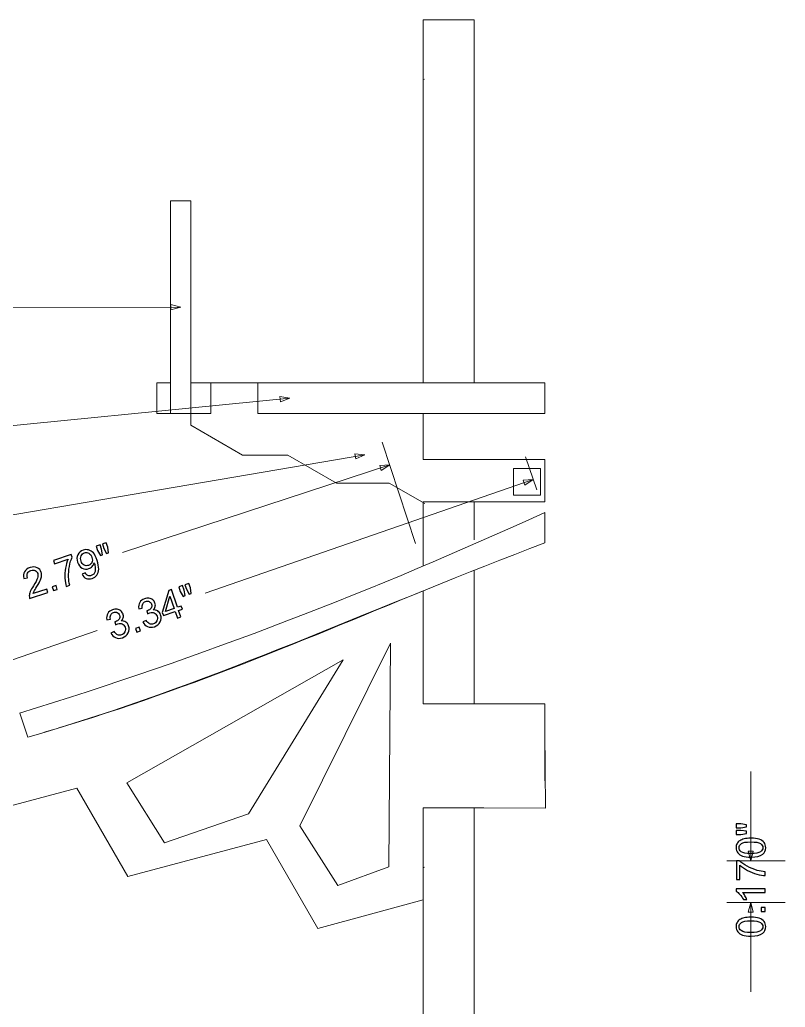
# Model space of a CAD drawing. Header units: inches. Extents: x -60.4 to -14.9, y -20.3 to 14.1.
# Drawn here: x -30.499 to -27.353, y 6.54 to 10.597 of the extents above; entities that cross this region are included whole.
import ezdxf

# ---------------------------------------------------------------- set-up
doc = ezdxf.new("R2010")
doc.units = ezdxf.units.IN
doc.header["$MEASUREMENT"] = 0
doc.layers.add('Master Desktop', color=7, linetype='Continuous', plot=False)

msp = doc.modelspace()

# ---------------------------------------------------------------- linework, layer by layer
at = {"layer": 'Master Desktop', "lineweight": 9}
for points in [[(-29.8793, 8.9798), (-29.7953, 8.9798), (-29.7953, 9.8535), (-29.8793, 9.8535), (-29.8793, 8.9798)], [(-28.4694, 8.6439), (-28.3594, 8.6439), (-28.3594, 8.7539), (-28.4694, 8.7539), (-28.4694, 8.6439)]]:
    msp.add_lwpolyline(points, close=True, dxfattribs=at)
at = {"layer": 'Master Desktop', "lineweight": 18}
for points in [[(-28.8417, 10.5974), (-28.8417, 10.5974), (-28.8417, 9.1048), (-28.8417, 9.1048)], [(-28.8417, 9.1048), (-28.8417, 9.1048), (-28.8417, 10.5974), (-28.8417, 10.5974)], [(-28.6317, 10.5974), (-28.6317, 10.5974), (-28.6317, 9.1048), (-28.6317, 9.1048)], [(-28.8417, 9.1048), (-28.8417, 9.1048), (-29.7953, 9.1048), (-29.7953, 9.1048)], [(-29.5205, 8.9798), (-29.5205, 8.9798), (-28.8417, 8.9798), (-28.8417, 8.9798)], [(-28.8417, 8.9798), (-28.8417, 8.9798), (-28.8417, 8.791), (-28.8417, 8.791)], [(-28.8417, 8.791), (-28.8417, 8.791), (-28.8417, 8.9798), (-28.8417, 8.9798)], [(-28.8417, 8.6165), (-28.8417, 8.6165), (-28.8417, 8.3524), (-28.8417, 8.3524)], [(-28.8417, 8.3524), (-28.8417, 8.3524), (-28.8417, 8.6165), (-28.8417, 8.6165)], [(-28.6317, 8.6165), (-28.6317, 8.6165), (-28.6317, 8.4602), (-28.6317, 8.4602)], [(-30.499, 7.7485), (-29.7552, 7.9754), (-29.0328, 8.2563), (-28.3417, 8.5724)], [(-28.6317, 8.3351), (-28.6317, 8.3351), (-28.6317, 7.7864), (-28.6317, 7.7864)], [(-28.8417, 8.2507), (-28.8417, 8.2507), (-28.8417, 7.7864), (-28.8417, 7.7864)], [(-28.8417, 7.7864), (-28.8417, 7.7864), (-28.8417, 8.2507), (-28.8417, 8.2507)], [(-28.8417, 7.3586), (-28.8417, 7.3586), (-28.8417, 4.6401), (-28.8417, 4.6401)], [(-28.8417, 4.6401), (-28.8417, 4.6401), (-28.8417, 7.3586), (-28.8417, 7.3586)], [(-28.6317, 7.3586), (-28.6317, 7.3586), (-28.6317, 4.6401), (-28.6317, 4.6401)]]:
    msp.add_open_spline(points, degree=3, dxfattribs=at)
at = {"layer": 'Master Desktop', "color": 1, "lineweight": 9}
for points in [[(-28.8417, 10.352), (-28.8417, 10.352), (-28.8417, 10.5974), (-28.8417, 10.5974)], [(-28.8417, 10.352), (-28.8417, 10.352), (-28.8359, 10.3535), (-28.8359, 10.3535)], [(-28.8417, 7.7864), (-28.8417, 7.7864), (-28.8417, 8.2507), (-28.8417, 8.2507)], [(-28.3417, 7.7864), (-28.3417, 7.7864), (-28.3417, 7.4697), (-28.3417, 7.4697)], [(-28.8417, 7.1132), (-28.8417, 7.1132), (-28.8417, 7.3586), (-28.8417, 7.3586)], [(-28.8417, 7.1132), (-28.8417, 7.1132), (-28.8359, 7.1148), (-28.8359, 7.1148)]]:
    msp.add_open_spline(points, degree=3, dxfattribs=at)
for points, knots in [([(-28.8417, 10.2193), (-28.8417, 10.2193), (-28.8417, 10.5974), (-28.8417, 10.5974), (-28.8417, 10.5974), (-28.8417, 10.5974), (-28.6317, 10.5974), (-28.6317, 10.5974)], [0, 0, 0, 0, 0.333333, 0.333333, 0.333333, 0.333333, 1, 1, 1, 1]), ([(-28.8417, 7.7864), (-28.8417, 7.7864), (-28.8417, 8.2507), (-28.8417, 8.2507), (-28.8417, 8.2507), (-29.3541, 8.0389), (-29.8899, 7.8132), (-30.4656, 7.6493), (-30.4656, 7.6493), (-30.4656, 7.6493), (-30.4983, 7.7487), (-30.4983, 7.7487)], [0, 0, 0, 0, 0.25, 0.25, 0.25, 0.25, 0.5, 0.5, 0.5, 0.5, 1, 1, 1, 1]), ([(-30.7422, 7.3123), (-30.7422, 7.3123), (-30.264, 7.4404), (-30.264, 7.4404), (-30.264, 7.4404), (-30.264, 7.4404), (-30.0541, 7.0769), (-30.0541, 7.0769), (-30.0541, 7.0769), (-30.0541, 7.0769), (-29.4854, 7.2293), (-29.4854, 7.2293), (-29.4854, 7.2293), (-29.4854, 7.2293), (-29.2738, 6.8629), (-29.2738, 6.8629), (-29.2738, 6.8629), (-29.2738, 6.8629), (-28.8417, 6.9805), (-28.8417, 6.9805), (-28.8417, 6.9805), (-28.8417, 6.9805), (-28.8417, 7.3586), (-28.8417, 7.3586), (-28.8417, 7.3586), (-28.8417, 7.3586), (-28.5917, 7.3586), (-28.5917, 7.3586), (-28.5917, 7.3586), (-28.5917, 7.3586), (-28.339, 7.3583), (-28.339, 7.3583), (-28.339, 7.3583), (-28.339, 7.3583), (-28.3417, 7.6755), (-28.3417, 7.6755)], [0, 0, 0, 0, 0.1, 0.1, 0.1, 0.1, 0.2, 0.2, 0.2, 0.2, 0.3, 0.3, 0.3, 0.3, 0.4, 0.4, 0.4, 0.4, 0.5, 0.5, 0.5, 0.5, 0.6, 0.6, 0.6, 0.6, 0.7, 0.7, 0.7, 0.7, 0.8, 0.8, 0.8, 0.8, 1, 1, 1, 1])]:
    msp.add_open_spline(points, degree=3, knots=knots, dxfattribs=at)
at = {"layer": 'Master Desktop', "color": 155, "lineweight": 9}
for points, knots in [([(-29.8373, 9.4166), (-29.8373, 9.4166), (-31.8763, 9.4133), (-31.8763, 9.4133), (-31.8763, 9.4133), (-31.8763, 9.4133), (-31.8659, 9.4029), (-31.8659, 9.4029)], [0, 0, 0, 0, 0.333333, 0.333333, 0.333333, 0.333333, 1, 1, 1, 1]), ([(-29.8773, 9.4273), (-29.8773, 9.4273), (-29.8373, 9.4166), (-29.8373, 9.4166), (-29.8373, 9.4166), (-29.8373, 9.4166), (-29.8772, 9.4058), (-29.8772, 9.4058), (-29.8772, 9.4058), (-29.8772, 9.4058), (-29.8773, 9.4273), (-29.8773, 9.4273)], [0, 0, 0, 0, 0.25, 0.25, 0.25, 0.25, 0.5, 0.5, 0.5, 0.5, 1, 1, 1, 1]), ([(-29.4293, 9.049), (-29.4293, 9.049), (-29.3884, 9.0423), (-29.3884, 9.0423), (-29.3884, 9.0423), (-29.3884, 9.0423), (-29.4272, 9.0277), (-29.4272, 9.0277), (-29.4272, 9.0277), (-29.4272, 9.0277), (-29.4293, 9.049), (-29.4293, 9.049)], [0, 0, 0, 0, 0.25, 0.25, 0.25, 0.25, 0.5, 0.5, 0.5, 0.5, 1, 1, 1, 1]), ([(-29.3884, 9.0423), (-29.3884, 9.0423), (-32.3243, 8.7518), (-32.3243, 8.7518), (-32.3243, 8.7518), (-32.3243, 8.7518), (-32.3763, 8.7414), (-32.3763, 8.7414)], [0, 0, 0, 0, 0.333333, 0.333333, 0.333333, 0.333333, 1, 1, 1, 1]), ([(-29.0807, 8.8099), (-29.0807, 8.8099), (-31.6526, 8.3715), (-31.6526, 8.3715), (-31.6526, 8.3715), (-31.6526, 8.3715), (-31.6526, 8.3715), (-31.6526, 8.3715)], [0, 0, 0, 0, 0.333333, 0.333333, 0.333333, 0.333333, 1, 1, 1, 1]), ([(-29.1219, 8.8137), (-29.1219, 8.8137), (-29.0807, 8.8099), (-29.0807, 8.8099), (-29.0807, 8.8099), (-29.0807, 8.8099), (-29.1183, 8.7926), (-29.1183, 8.7926), (-29.1183, 8.7926), (-29.1183, 8.7926), (-29.1219, 8.8137), (-29.1219, 8.8137)], [0, 0, 0, 0, 0.25, 0.25, 0.25, 0.25, 0.5, 0.5, 0.5, 0.5, 1, 1, 1, 1]), ([(-29.0197, 8.7661), (-29.0197, 8.7661), (-28.9783, 8.7684), (-28.9783, 8.7684), (-28.9783, 8.7684), (-28.9783, 8.7684), (-29.013, 8.7458), (-29.013, 8.7458), (-29.013, 8.7458), (-29.013, 8.7458), (-29.0197, 8.7661), (-29.0197, 8.7661)], [0, 0, 0, 0, 0.25, 0.25, 0.25, 0.25, 0.5, 0.5, 0.5, 0.5, 1, 1, 1, 1]), ([(-28.4229, 8.6847), (-28.4229, 8.6847), (-28.3886, 8.7079), (-28.3886, 8.7079), (-28.3886, 8.7079), (-28.3886, 8.7079), (-28.4299, 8.7049), (-28.4299, 8.7049), (-28.4299, 8.7049), (-28.4299, 8.7049), (-28.4229, 8.6847), (-28.4229, 8.6847)], [0, 0, 0, 0, 0.25, 0.25, 0.25, 0.25, 0.5, 0.5, 0.5, 0.5, 1, 1, 1, 1]), ([(-27.4846, 7.1807), (-27.4846, 7.1807), (-27.4953, 7.1407), (-27.4953, 7.1407), (-27.4953, 7.1407), (-27.4953, 7.1407), (-27.506, 7.1807), (-27.506, 7.1807), (-27.506, 7.1807), (-27.506, 7.1807), (-27.4846, 7.1807), (-27.4846, 7.1807)], [0, 0, 0, 0, 0.25, 0.25, 0.25, 0.25, 0.5, 0.5, 0.5, 0.5, 1, 1, 1, 1]), ([(-27.4846, 6.9307), (-27.4846, 6.9307), (-27.4953, 6.9707), (-27.4953, 6.9707), (-27.4953, 6.9707), (-27.4953, 6.9707), (-27.506, 6.9307), (-27.506, 6.9307), (-27.506, 6.9307), (-27.506, 6.9307), (-27.4846, 6.9307), (-27.4846, 6.9307)], [0, 0, 0, 0, 0.25, 0.25, 0.25, 0.25, 0.5, 0.5, 0.5, 0.5, 1, 1, 1, 1])]:
    msp.add_open_spline(points, degree=3, knots=knots, dxfattribs=at)
at = {"layer": 'Master Desktop', "lineweight": 18}
for points, knots in [([(-29.8793, 9.1048), (-29.8793, 9.1048), (-29.9352, 9.1048), (-29.9352, 9.1048), (-29.9352, 9.1048), (-29.9352, 9.1048), (-29.9352, 8.9798), (-29.9352, 8.9798), (-29.9352, 8.9798), (-29.9352, 8.9798), (-29.7132, 8.9798), (-29.7132, 8.9798)], [0, 0, 0, 0, 0.25, 0.25, 0.25, 0.25, 0.5, 0.5, 0.5, 0.5, 1, 1, 1, 1]), ([(-30.4656, 7.6493), (-30.4138, 7.6645), (-30.3624, 7.6801), (-30.3112, 7.696), (-30.3112, 7.696), (-29.6175, 7.911), (-29.0013, 8.1986), (-28.3417, 8.4478)], [0, 0, 0, 0, 0.333333, 0.333333, 0.333333, 0.333333, 1, 1, 1, 1])]:
    msp.add_open_spline(points, degree=3, knots=knots, dxfattribs=at)
at = {"layer": 'Master Desktop', "lineweight": 9}
for points in [[(-29.7132, 8.9798), (-29.7132, 8.9798), (-29.7132, 9.1048), (-29.7132, 9.1048)], [(-28.8417, 9.1048), (-28.8417, 9.1048), (-28.365, 9.1048), (-28.365, 9.1048)], [(-28.365, 9.1048), (-28.365, 9.1048), (-28.3417, 9.1048), (-28.3417, 9.1048)], [(-28.3417, 9.1048), (-28.3417, 9.1048), (-28.3417, 8.9798), (-28.3417, 8.9798)], [(-29.7953, 8.9798), (-29.7953, 8.9798), (-29.7953, 8.9313), (-29.7953, 8.9313)], [(-28.8417, 8.9798), (-28.8417, 8.9798), (-28.3417, 8.9798), (-28.3417, 8.9798)], [(-28.8417, 8.791), (-28.8417, 8.791), (-28.3417, 8.791), (-28.3417, 8.791)], [(-28.3417, 8.791), (-28.3417, 8.791), (-28.3417, 8.6165), (-28.3417, 8.6165)], [(-28.8417, 8.6165), (-28.8417, 8.6165), (-28.3417, 8.6165), (-28.3417, 8.6165)], [(-28.3417, 8.5724), (-28.3417, 8.5724), (-28.3417, 8.4478), (-28.3417, 8.4478)], [(-28.8417, 7.7864), (-28.8417, 7.7864), (-28.3417, 7.7864), (-28.3417, 7.7864)]]:
    msp.add_open_spline(points, degree=3, dxfattribs=at)
for points, knots in [([(-29.5205, 9.1048), (-29.5205, 9.1048), (-29.5205, 8.9798), (-29.5205, 8.9798), (-29.5205, 8.9798), (-29.5205, 8.9798), (-28.8417, 8.9798), (-28.8417, 8.9798)], [0, 0, 0, 0, 0.333333, 0.333333, 0.333333, 0.333333, 1, 1, 1, 1]), ([(-29.7953, 8.9313), (-29.7953, 8.9313), (-29.5827, 8.8085), (-29.5827, 8.8085), (-29.5827, 8.8085), (-29.5827, 8.8085), (-29.3968, 8.8085), (-29.3968, 8.8085), (-29.3968, 8.8085), (-29.3968, 8.8085), (-29.1972, 8.6933), (-29.1972, 8.6933), (-29.1972, 8.6933), (-29.1972, 8.6933), (-28.9801, 8.6933), (-28.9801, 8.6933), (-28.9801, 8.6933), (-28.9801, 8.6933), (-28.8346, 8.6093), (-28.8346, 8.6093)], [0, 0, 0, 0, 0.166667, 0.166667, 0.166667, 0.166667, 0.333333, 0.333333, 0.333333, 0.333333, 0.5, 0.5, 0.5, 0.5, 0.666667, 0.666667, 0.666667, 0.666667, 1, 1, 1, 1])]:
    msp.add_open_spline(points, degree=3, knots=knots, dxfattribs=at)
at = {"layer": 'Master Desktop', "color": 155, "lineweight": 9}
for points in [[(-28.8724, 8.4459), (-28.8724, 8.4459), (-29.009, 8.8619), (-29.009, 8.8619)], [(-28.9783, 8.7684), (-28.9783, 8.7684), (-30.0761, 8.408), (-30.0761, 8.408)], [(-28.3739, 8.6654), (-28.3739, 8.6654), (-28.4208, 8.8009), (-28.4208, 8.8009)], [(-29.7366, 8.2415), (-29.7366, 8.2415), (-28.3886, 8.7079), (-28.3886, 8.7079)], [(-31.5423, 7.6167), (-31.5423, 7.6167), (-30.1811, 8.0876), (-30.1811, 8.0876)], [(-27.4953, 7.1407), (-27.4953, 7.1407), (-27.4953, 7.5082), (-27.4953, 7.5082)], [(-27.3533, 7.1407), (-27.3533, 7.1407), (-27.5937, 7.1407), (-27.5937, 7.1407)], [(-27.3533, 6.9707), (-27.3533, 6.9707), (-27.5937, 6.9707), (-27.5937, 6.9707)], [(-27.4953, 6.6033), (-27.4953, 6.6033), (-27.4953, 6.9707), (-27.4953, 6.9707)]]:
    msp.add_open_spline(points, degree=3, dxfattribs=at)
at = {"layer": 'Master Desktop', "color": 155}
for points, knots in [([(-30.1675, 8.3961), (-30.1675, 8.3961), (-30.1785, 8.4163), (-30.1785, 8.4163), (-30.1785, 8.4163), (-30.1785, 8.4163), (-30.1846, 8.4349), (-30.1846, 8.4349), (-30.1846, 8.4349), (-30.1846, 8.4349), (-30.1687, 8.4401), (-30.1687, 8.4401), (-30.1687, 8.4401), (-30.1687, 8.4401), (-30.1626, 8.4215), (-30.1626, 8.4215), (-30.1626, 8.4215), (-30.1626, 8.4215), (-30.159, 8.3989), (-30.159, 8.3989), (-30.159, 8.3989), (-30.159, 8.3989), (-30.1675, 8.3961), (-30.1675, 8.3961)], [0, 0, 0, 0, 0.142857, 0.142857, 0.142857, 0.142857, 0.285714, 0.285714, 0.285714, 0.285714, 0.428571, 0.428571, 0.428571, 0.428571, 0.571429, 0.571429, 0.571429, 0.571429, 0.714286, 0.714286, 0.714286, 0.714286, 1, 1, 1, 1]), ([(-30.1419, 8.4045), (-30.1419, 8.4045), (-30.1528, 8.4248), (-30.1528, 8.4248), (-30.1528, 8.4248), (-30.1528, 8.4248), (-30.1589, 8.4433), (-30.1589, 8.4433), (-30.1589, 8.4433), (-30.1589, 8.4433), (-30.1431, 8.4486), (-30.1431, 8.4486), (-30.1431, 8.4486), (-30.1431, 8.4486), (-30.137, 8.43), (-30.137, 8.43), (-30.137, 8.43), (-30.137, 8.43), (-30.1336, 8.4072), (-30.1336, 8.4072), (-30.1336, 8.4072), (-30.1336, 8.4072), (-30.1419, 8.4045), (-30.1419, 8.4045)], [0, 0, 0, 0, 0.142857, 0.142857, 0.142857, 0.142857, 0.285714, 0.285714, 0.285714, 0.285714, 0.428571, 0.428571, 0.428571, 0.428571, 0.571429, 0.571429, 0.571429, 0.571429, 0.714286, 0.714286, 0.714286, 0.714286, 1, 1, 1, 1]), ([(-30.3556, 8.3623), (-30.3556, 8.3623), (-30.36, 8.3757), (-30.36, 8.3757), (-30.36, 8.3757), (-30.36, 8.3757), (-30.2867, 8.3999), (-30.2867, 8.3999), (-30.2867, 8.3999), (-30.2867, 8.3999), (-30.2831, 8.389), (-30.2831, 8.389), (-30.2831, 8.389), (-30.2878, 8.379), (-30.2916, 8.3664), (-30.2945, 8.3514), (-30.2945, 8.3514), (-30.2974, 8.3363), (-30.2985, 8.3214), (-30.2979, 8.3067), (-30.2979, 8.3067), (-30.2976, 8.2963), (-30.2959, 8.2854), (-30.293, 8.2738), (-30.293, 8.2738), (-30.293, 8.2738), (-30.3073, 8.2691), (-30.3073, 8.2691), (-30.3073, 8.2691), (-30.3101, 8.2781), (-30.3118, 8.2894), (-30.3127, 8.3031), (-30.3127, 8.3031), (-30.3135, 8.3169), (-30.3127, 8.3306), (-30.3103, 8.3444), (-30.3103, 8.3444), (-30.3079, 8.3582), (-30.3045, 8.3702), (-30.3002, 8.3806), (-30.3002, 8.3806), (-30.3002, 8.3806), (-30.3556, 8.3623), (-30.3556, 8.3623)], [0, 0, 0, 0, 0.083333, 0.083333, 0.083333, 0.083333, 0.166667, 0.166667, 0.166667, 0.166667, 0.25, 0.25, 0.25, 0.25, 0.333333, 0.333333, 0.333333, 0.333333, 0.416667, 0.416667, 0.416667, 0.416667, 0.5, 0.5, 0.5, 0.5, 0.583333, 0.583333, 0.583333, 0.583333, 0.666667, 0.666667, 0.666667, 0.666667, 0.75, 0.75, 0.75, 0.75, 0.833333, 0.833333, 0.833333, 0.833333, 1, 1, 1, 1]), ([(-30.2425, 8.3194), (-30.2425, 8.3194), (-30.2296, 8.325), (-30.2296, 8.325), (-30.2296, 8.325), (-30.2264, 8.3191), (-30.2227, 8.3153), (-30.2186, 8.3135), (-30.2186, 8.3135), (-30.2144, 8.3117), (-30.2099, 8.3116), (-30.2049, 8.3133), (-30.2049, 8.3133), (-30.2006, 8.3147), (-30.1972, 8.3169), (-30.1946, 8.3199), (-30.1946, 8.3199), (-30.192, 8.323), (-30.1903, 8.3264), (-30.1893, 8.3304), (-30.1893, 8.3304), (-30.1883, 8.3344), (-30.188, 8.3393), (-30.1885, 8.3454), (-30.1885, 8.3454), (-30.1889, 8.3514), (-30.1901, 8.3573), (-30.192, 8.363), (-30.192, 8.363), (-30.1922, 8.3636), (-30.1926, 8.3646), (-30.193, 8.3658), (-30.193, 8.3658), (-30.1943, 8.3604), (-30.1969, 8.3556), (-30.2009, 8.3513), (-30.2009, 8.3513), (-30.2048, 8.3469), (-30.2095, 8.3438), (-30.2151, 8.3419), (-30.2151, 8.3419), (-30.2245, 8.3389), (-30.2335, 8.3396), (-30.2423, 8.3443), (-30.2423, 8.3443), (-30.251, 8.3489), (-30.2572, 8.3568), (-30.2609, 8.368), (-30.2609, 8.368), (-30.2647, 8.3794), (-30.2643, 8.3898), (-30.2599, 8.399), (-30.2599, 8.399), (-30.2554, 8.4083), (-30.2481, 8.4146), (-30.2379, 8.4179), (-30.2379, 8.4179), (-30.2305, 8.4204), (-30.2231, 8.4206), (-30.2157, 8.4187), (-30.2157, 8.4187), (-30.2083, 8.4167), (-30.2018, 8.4126), (-30.1962, 8.4063), (-30.1962, 8.4063), (-30.1906, 8.4), (-30.1855, 8.3899), (-30.181, 8.376), (-30.181, 8.376), (-30.1762, 8.3615), (-30.174, 8.3495), (-30.1743, 8.3399), (-30.1743, 8.3399), (-30.1746, 8.3303), (-30.1771, 8.3222), (-30.1818, 8.3157), (-30.1818, 8.3157), (-30.1866, 8.3092), (-30.1931, 8.3045), (-30.2014, 8.3018), (-30.2014, 8.3018), (-30.2103, 8.2988), (-30.2183, 8.2989), (-30.2256, 8.302), (-30.2256, 8.302), (-30.2328, 8.305), (-30.2384, 8.3108), (-30.2425, 8.3194)], [0, 0, 0, 0, 0.043478, 0.043478, 0.043478, 0.043478, 0.086957, 0.086957, 0.086957, 0.086957, 0.130435, 0.130435, 0.130435, 0.130435, 0.173913, 0.173913, 0.173913, 0.173913, 0.217391, 0.217391, 0.217391, 0.217391, 0.26087, 0.26087, 0.26087, 0.26087, 0.304348, 0.304348, 0.304348, 0.304348, 0.347826, 0.347826, 0.347826, 0.347826, 0.391304, 0.391304, 0.391304, 0.391304, 0.434783, 0.434783, 0.434783, 0.434783, 0.478261, 0.478261, 0.478261, 0.478261, 0.521739, 0.521739, 0.521739, 0.521739, 0.565217, 0.565217, 0.565217, 0.565217, 0.608696, 0.608696, 0.608696, 0.608696, 0.652174, 0.652174, 0.652174, 0.652174, 0.695652, 0.695652, 0.695652, 0.695652, 0.73913, 0.73913, 0.73913, 0.73913, 0.782609, 0.782609, 0.782609, 0.782609, 0.826087, 0.826087, 0.826087, 0.826087, 0.869565, 0.869565, 0.869565, 0.869565, 0.913043, 0.913043, 0.913043, 0.913043, 1, 1, 1, 1]), ([(-30.2021, 8.3881), (-30.2047, 8.3961), (-30.2089, 8.4017), (-30.2147, 8.405), (-30.2147, 8.405), (-30.2206, 8.4083), (-30.2264, 8.409), (-30.2324, 8.407), (-30.2324, 8.407), (-30.2386, 8.4049), (-30.2431, 8.4007), (-30.246, 8.3941), (-30.246, 8.3941), (-30.249, 8.3875), (-30.2491, 8.3802), (-30.2464, 8.3722), (-30.2464, 8.3722), (-30.2441, 8.365), (-30.24, 8.3599), (-30.2341, 8.3568), (-30.2341, 8.3568), (-30.2283, 8.3537), (-30.2222, 8.3532), (-30.2158, 8.3554), (-30.2158, 8.3554), (-30.2093, 8.3575), (-30.2048, 8.3615), (-30.2021, 8.3673), (-30.2021, 8.3673), (-30.1995, 8.3732), (-30.1995, 8.3801), (-30.2021, 8.3881)], [0, 0, 0, 0, 0.111111, 0.111111, 0.111111, 0.111111, 0.222222, 0.222222, 0.222222, 0.222222, 0.333333, 0.333333, 0.333333, 0.333333, 0.444444, 0.444444, 0.444444, 0.444444, 0.555556, 0.555556, 0.555556, 0.555556, 0.666667, 0.666667, 0.666667, 0.666667, 0.777778, 0.777778, 0.777778, 0.777778, 1, 1, 1, 1]), ([(-30.3874, 8.2577), (-30.3874, 8.2577), (-30.383, 8.2444), (-30.383, 8.2444), (-30.383, 8.2444), (-30.383, 8.2444), (-30.4579, 8.2196), (-30.4579, 8.2196), (-30.4579, 8.2196), (-30.4591, 8.223), (-30.4596, 8.2263), (-30.4594, 8.2298), (-30.4594, 8.2298), (-30.4592, 8.2356), (-30.4578, 8.2416), (-30.4552, 8.2479), (-30.4552, 8.2479), (-30.4527, 8.2542), (-30.4485, 8.262), (-30.4427, 8.2711), (-30.4427, 8.2711), (-30.4337, 8.2852), (-30.4281, 8.296), (-30.4257, 8.3033), (-30.4257, 8.3033), (-30.4233, 8.3106), (-30.423, 8.3169), (-30.4247, 8.3221), (-30.4247, 8.3221), (-30.4266, 8.3277), (-30.4301, 8.3317), (-30.4353, 8.3341), (-30.4353, 8.3341), (-30.4404, 8.3366), (-30.4462, 8.3368), (-30.4525, 8.3347), (-30.4525, 8.3347), (-30.4592, 8.3325), (-30.4639, 8.3287), (-30.4666, 8.3234), (-30.4666, 8.3234), (-30.4693, 8.3181), (-30.4695, 8.3118), (-30.4672, 8.3047), (-30.4672, 8.3047), (-30.4672, 8.3047), (-30.482, 8.3014), (-30.482, 8.3014), (-30.482, 8.3014), (-30.4845, 8.3124), (-30.4835, 8.3218), (-30.479, 8.3294), (-30.479, 8.3294), (-30.4744, 8.3372), (-30.4668, 8.3428), (-30.456, 8.3463), (-30.456, 8.3463), (-30.4452, 8.3499), (-30.4356, 8.3497), (-30.4272, 8.3458), (-30.4272, 8.3458), (-30.4189, 8.3419), (-30.4133, 8.3355), (-30.4104, 8.3265), (-30.4104, 8.3265), (-30.4089, 8.322), (-30.4083, 8.3173), (-30.4087, 8.3123), (-30.4087, 8.3123), (-30.4091, 8.3073), (-30.4107, 8.3017), (-30.4134, 8.2954), (-30.4134, 8.2954), (-30.4161, 8.2891), (-30.421, 8.2802), (-30.4282, 8.2684), (-30.4282, 8.2684), (-30.4343, 8.2586), (-30.438, 8.2521), (-30.4396, 8.2488), (-30.4396, 8.2488), (-30.4411, 8.2456), (-30.4423, 8.2424), (-30.443, 8.2394), (-30.443, 8.2394), (-30.443, 8.2394), (-30.3874, 8.2577), (-30.3874, 8.2577)], [0, 0, 0, 0, 0.043478, 0.043478, 0.043478, 0.043478, 0.086957, 0.086957, 0.086957, 0.086957, 0.130435, 0.130435, 0.130435, 0.130435, 0.173913, 0.173913, 0.173913, 0.173913, 0.217391, 0.217391, 0.217391, 0.217391, 0.26087, 0.26087, 0.26087, 0.26087, 0.304348, 0.304348, 0.304348, 0.304348, 0.347826, 0.347826, 0.347826, 0.347826, 0.391304, 0.391304, 0.391304, 0.391304, 0.434783, 0.434783, 0.434783, 0.434783, 0.478261, 0.478261, 0.478261, 0.478261, 0.521739, 0.521739, 0.521739, 0.521739, 0.565217, 0.565217, 0.565217, 0.565217, 0.608696, 0.608696, 0.608696, 0.608696, 0.652174, 0.652174, 0.652174, 0.652174, 0.695652, 0.695652, 0.695652, 0.695652, 0.73913, 0.73913, 0.73913, 0.73913, 0.782609, 0.782609, 0.782609, 0.782609, 0.826087, 0.826087, 0.826087, 0.826087, 0.869565, 0.869565, 0.869565, 0.869565, 0.913043, 0.913043, 0.913043, 0.913043, 1, 1, 1, 1]), ([(-29.8022, 8.2369), (-29.8022, 8.2369), (-29.8134, 8.257), (-29.8134, 8.257), (-29.8134, 8.257), (-29.8134, 8.257), (-29.8198, 8.2755), (-29.8198, 8.2755), (-29.8198, 8.2755), (-29.8198, 8.2755), (-29.804, 8.2809), (-29.804, 8.2809), (-29.804, 8.2809), (-29.804, 8.2809), (-29.7976, 8.2625), (-29.7976, 8.2625), (-29.7976, 8.2625), (-29.7976, 8.2625), (-29.7939, 8.2397), (-29.7939, 8.2397), (-29.7939, 8.2397), (-29.7939, 8.2397), (-29.8022, 8.2369), (-29.8022, 8.2369)], [0, 0, 0, 0, 0.142857, 0.142857, 0.142857, 0.142857, 0.285714, 0.285714, 0.285714, 0.285714, 0.428571, 0.428571, 0.428571, 0.428571, 0.571429, 0.571429, 0.571429, 0.571429, 0.714286, 0.714286, 0.714286, 0.714286, 1, 1, 1, 1]), ([(-30.3602, 8.2517), (-30.3602, 8.2517), (-30.3655, 8.2676), (-30.3655, 8.2676), (-30.3655, 8.2676), (-30.3655, 8.2676), (-30.3496, 8.2728), (-30.3496, 8.2728), (-30.3496, 8.2728), (-30.3496, 8.2728), (-30.3444, 8.2569), (-30.3444, 8.2569), (-30.3444, 8.2569), (-30.3444, 8.2569), (-30.3602, 8.2517), (-30.3602, 8.2517)], [0, 0, 0, 0, 0.2, 0.2, 0.2, 0.2, 0.4, 0.4, 0.4, 0.4, 0.6, 0.6, 0.6, 0.6, 1, 1, 1, 1]), ([(-29.8502, 8.1387), (-29.8502, 8.1387), (-29.8596, 8.1657), (-29.8596, 8.1657), (-29.8596, 8.1657), (-29.8596, 8.1657), (-29.9085, 8.1488), (-29.9085, 8.1488), (-29.9085, 8.1488), (-29.9085, 8.1488), (-29.9128, 8.1615), (-29.9128, 8.1615), (-29.9128, 8.1615), (-29.9128, 8.1615), (-29.8867, 8.2523), (-29.8867, 8.2523), (-29.8867, 8.2523), (-29.8867, 8.2523), (-29.8754, 8.2562), (-29.8754, 8.2562), (-29.8754, 8.2562), (-29.8754, 8.2562), (-29.8501, 8.1832), (-29.8501, 8.1832), (-29.8501, 8.1832), (-29.8501, 8.1832), (-29.8349, 8.1884), (-29.8349, 8.1884), (-29.8349, 8.1884), (-29.8349, 8.1884), (-29.8305, 8.1758), (-29.8305, 8.1758), (-29.8305, 8.1758), (-29.8305, 8.1758), (-29.8457, 8.1705), (-29.8457, 8.1705), (-29.8457, 8.1705), (-29.8457, 8.1705), (-29.8364, 8.1435), (-29.8364, 8.1435), (-29.8364, 8.1435), (-29.8364, 8.1435), (-29.8502, 8.1387), (-29.8502, 8.1387)], [0, 0, 0, 0, 0.083333, 0.083333, 0.083333, 0.083333, 0.166667, 0.166667, 0.166667, 0.166667, 0.25, 0.25, 0.25, 0.25, 0.333333, 0.333333, 0.333333, 0.333333, 0.416667, 0.416667, 0.416667, 0.416667, 0.5, 0.5, 0.5, 0.5, 0.583333, 0.583333, 0.583333, 0.583333, 0.666667, 0.666667, 0.666667, 0.666667, 0.75, 0.75, 0.75, 0.75, 0.833333, 0.833333, 0.833333, 0.833333, 1, 1, 1, 1]), ([(-29.8276, 8.2281), (-29.8276, 8.2281), (-29.8389, 8.2482), (-29.8389, 8.2482), (-29.8389, 8.2482), (-29.8389, 8.2482), (-29.8453, 8.2666), (-29.8453, 8.2666), (-29.8453, 8.2666), (-29.8453, 8.2666), (-29.8295, 8.2721), (-29.8295, 8.2721), (-29.8295, 8.2721), (-29.8295, 8.2721), (-29.8231, 8.2536), (-29.8231, 8.2536), (-29.8231, 8.2536), (-29.8231, 8.2536), (-29.8192, 8.231), (-29.8192, 8.231), (-29.8192, 8.231), (-29.8192, 8.231), (-29.8276, 8.2281), (-29.8276, 8.2281)], [0, 0, 0, 0, 0.142857, 0.142857, 0.142857, 0.142857, 0.285714, 0.285714, 0.285714, 0.285714, 0.428571, 0.428571, 0.428571, 0.428571, 0.571429, 0.571429, 0.571429, 0.571429, 0.714286, 0.714286, 0.714286, 0.714286, 1, 1, 1, 1]), ([(-29.9924, 8.1229), (-29.9924, 8.1229), (-29.9792, 8.1295), (-29.9792, 8.1295), (-29.9792, 8.1295), (-29.9749, 8.1222), (-29.9702, 8.1175), (-29.9652, 8.1154), (-29.9652, 8.1154), (-29.9602, 8.1132), (-29.955, 8.1131), (-29.9495, 8.115), (-29.9495, 8.115), (-29.943, 8.1172), (-29.9383, 8.1214), (-29.9353, 8.1275), (-29.9353, 8.1275), (-29.9324, 8.1335), (-29.9321, 8.1399), (-29.9344, 8.1465), (-29.9344, 8.1465), (-29.9366, 8.1529), (-29.9405, 8.1574), (-29.9461, 8.1601), (-29.9461, 8.1601), (-29.9517, 8.1628), (-29.9576, 8.163), (-29.964, 8.1608), (-29.964, 8.1608), (-29.9666, 8.1599), (-29.9697, 8.1583), (-29.9733, 8.1559), (-29.9733, 8.1559), (-29.9733, 8.1559), (-29.9759, 8.1686), (-29.9759, 8.1686), (-29.9759, 8.1686), (-29.975, 8.1688), (-29.9742, 8.169), (-29.9737, 8.1692), (-29.9737, 8.1692), (-29.9678, 8.1712), (-29.963, 8.1746), (-29.9593, 8.1793), (-29.9593, 8.1793), (-29.9557, 8.184), (-29.955, 8.1896), (-29.9572, 8.196), (-29.9572, 8.196), (-29.9589, 8.201), (-29.9621, 8.2046), (-29.9667, 8.2068), (-29.9667, 8.2068), (-29.9713, 8.2089), (-29.9763, 8.2091), (-29.9817, 8.2072), (-29.9817, 8.2072), (-29.9871, 8.2053), (-29.991, 8.2021), (-29.9934, 8.1974), (-29.9934, 8.1974), (-29.9958, 8.1928), (-29.9964, 8.187), (-29.9951, 8.1798), (-29.9951, 8.1798), (-29.9951, 8.1798), (-30.0098, 8.1775), (-30.0098, 8.1775), (-30.0098, 8.1775), (-30.0113, 8.1874), (-30.0099, 8.1959), (-30.0057, 8.2031), (-30.0057, 8.2031), (-30.0014, 8.2102), (-29.9949, 8.2154), (-29.986, 8.2185), (-29.986, 8.2185), (-29.9798, 8.2206), (-29.9737, 8.2212), (-29.9676, 8.2204), (-29.9676, 8.2204), (-29.9615, 8.2195), (-29.9563, 8.2173), (-29.952, 8.2137), (-29.952, 8.2137), (-29.9477, 8.2101), (-29.9446, 8.2057), (-29.9429, 8.2006), (-29.9429, 8.2006), (-29.9412, 8.1957), (-29.9409, 8.1908), (-29.9422, 8.1859), (-29.9422, 8.1859), (-29.9434, 8.181), (-29.9462, 8.1765), (-29.9505, 8.1724), (-29.9505, 8.1724), (-29.9433, 8.1731), (-29.937, 8.1718), (-29.9317, 8.1682), (-29.9317, 8.1682), (-29.9263, 8.1646), (-29.9223, 8.1592), (-29.9198, 8.1519), (-29.9198, 8.1519), (-29.9164, 8.1421), (-29.9171, 8.1325), (-29.9219, 8.1232), (-29.9219, 8.1232), (-29.9267, 8.1139), (-29.9346, 8.1073), (-29.9456, 8.1035), (-29.9456, 8.1035), (-29.9555, 8.1001), (-29.9647, 8.1002), (-29.9733, 8.1038), (-29.9733, 8.1038), (-29.9819, 8.1074), (-29.9882, 8.1138), (-29.9924, 8.1229)], [0, 0, 0, 0, 0.032258, 0.032258, 0.032258, 0.032258, 0.064516, 0.064516, 0.064516, 0.064516, 0.096774, 0.096774, 0.096774, 0.096774, 0.129032, 0.129032, 0.129032, 0.129032, 0.16129, 0.16129, 0.16129, 0.16129, 0.193548, 0.193548, 0.193548, 0.193548, 0.225806, 0.225806, 0.225806, 0.225806, 0.258065, 0.258065, 0.258065, 0.258065, 0.290323, 0.290323, 0.290323, 0.290323, 0.322581, 0.322581, 0.322581, 0.322581, 0.354839, 0.354839, 0.354839, 0.354839, 0.387097, 0.387097, 0.387097, 0.387097, 0.419355, 0.419355, 0.419355, 0.419355, 0.451613, 0.451613, 0.451613, 0.451613, 0.483871, 0.483871, 0.483871, 0.483871, 0.516129, 0.516129, 0.516129, 0.516129, 0.548387, 0.548387, 0.548387, 0.548387, 0.580645, 0.580645, 0.580645, 0.580645, 0.612903, 0.612903, 0.612903, 0.612903, 0.645161, 0.645161, 0.645161, 0.645161, 0.677419, 0.677419, 0.677419, 0.677419, 0.709677, 0.709677, 0.709677, 0.709677, 0.741935, 0.741935, 0.741935, 0.741935, 0.774194, 0.774194, 0.774194, 0.774194, 0.806452, 0.806452, 0.806452, 0.806452, 0.83871, 0.83871, 0.83871, 0.83871, 0.870968, 0.870968, 0.870968, 0.870968, 0.903226, 0.903226, 0.903226, 0.903226, 0.935484, 0.935484, 0.935484, 0.935484, 1, 1, 1, 1]), ([(-29.864, 8.1784), (-29.864, 8.1784), (-29.8815, 8.2292), (-29.8815, 8.2292), (-29.8815, 8.2292), (-29.8815, 8.2292), (-29.8992, 8.1662), (-29.8992, 8.1662), (-29.8992, 8.1662), (-29.8992, 8.1662), (-29.864, 8.1784), (-29.864, 8.1784)], [0, 0, 0, 0, 0.25, 0.25, 0.25, 0.25, 0.5, 0.5, 0.5, 0.5, 1, 1, 1, 1]), ([(-30.1238, 8.0774), (-30.1238, 8.0774), (-30.1105, 8.084), (-30.1105, 8.084), (-30.1105, 8.084), (-30.1063, 8.0767), (-30.1016, 8.072), (-30.0966, 8.0699), (-30.0966, 8.0699), (-30.0916, 8.0677), (-30.0863, 8.0676), (-30.0808, 8.0695), (-30.0808, 8.0695), (-30.0743, 8.0718), (-30.0696, 8.0759), (-30.0667, 8.082), (-30.0667, 8.082), (-30.0638, 8.0881), (-30.0635, 8.0944), (-30.0658, 8.1011), (-30.0658, 8.1011), (-30.068, 8.1074), (-30.0718, 8.112), (-30.0774, 8.1146), (-30.0774, 8.1146), (-30.083, 8.1173), (-30.089, 8.1176), (-30.0954, 8.1153), (-30.0954, 8.1153), (-30.098, 8.1144), (-30.1011, 8.1128), (-30.1046, 8.1104), (-30.1046, 8.1104), (-30.1046, 8.1104), (-30.1073, 8.1231), (-30.1073, 8.1231), (-30.1073, 8.1231), (-30.1063, 8.1233), (-30.1056, 8.1235), (-30.105, 8.1237), (-30.105, 8.1237), (-30.0991, 8.1258), (-30.0943, 8.1291), (-30.0907, 8.1339), (-30.0907, 8.1339), (-30.087, 8.1386), (-30.0863, 8.1441), (-30.0886, 8.1505), (-30.0886, 8.1505), (-30.0903, 8.1556), (-30.0935, 8.1592), (-30.0981, 8.1613), (-30.0981, 8.1613), (-30.1026, 8.1635), (-30.1077, 8.1636), (-30.1131, 8.1617), (-30.1131, 8.1617), (-30.1185, 8.1599), (-30.1224, 8.1566), (-30.1248, 8.152), (-30.1248, 8.152), (-30.1272, 8.1474), (-30.1277, 8.1415), (-30.1264, 8.1344), (-30.1264, 8.1344), (-30.1264, 8.1344), (-30.1411, 8.1321), (-30.1411, 8.1321), (-30.1411, 8.1321), (-30.1426, 8.1419), (-30.1413, 8.1504), (-30.137, 8.1576), (-30.137, 8.1576), (-30.1328, 8.1648), (-30.1263, 8.1699), (-30.1173, 8.173), (-30.1173, 8.173), (-30.1112, 8.1751), (-30.1051, 8.1758), (-30.099, 8.1749), (-30.099, 8.1749), (-30.0929, 8.1741), (-30.0877, 8.1719), (-30.0834, 8.1682), (-30.0834, 8.1682), (-30.0791, 8.1646), (-30.076, 8.1603), (-30.0742, 8.1551), (-30.0742, 8.1551), (-30.0725, 8.1503), (-30.0723, 8.1454), (-30.0735, 8.1405), (-30.0735, 8.1405), (-30.0748, 8.1356), (-30.0775, 8.1311), (-30.0819, 8.1269), (-30.0819, 8.1269), (-30.0747, 8.1277), (-30.0684, 8.1263), (-30.063, 8.1227), (-30.063, 8.1227), (-30.0577, 8.1192), (-30.0537, 8.1137), (-30.0512, 8.1065), (-30.0512, 8.1065), (-30.0478, 8.0966), (-30.0485, 8.0871), (-30.0533, 8.0777), (-30.0533, 8.0777), (-30.0581, 8.0684), (-30.066, 8.0618), (-30.077, 8.058), (-30.077, 8.058), (-30.0868, 8.0546), (-30.0961, 8.0547), (-30.1046, 8.0584), (-30.1046, 8.0584), (-30.1132, 8.062), (-30.1196, 8.0683), (-30.1238, 8.0774)], [0, 0, 0, 0, 0.032258, 0.032258, 0.032258, 0.032258, 0.064516, 0.064516, 0.064516, 0.064516, 0.096774, 0.096774, 0.096774, 0.096774, 0.129032, 0.129032, 0.129032, 0.129032, 0.16129, 0.16129, 0.16129, 0.16129, 0.193548, 0.193548, 0.193548, 0.193548, 0.225806, 0.225806, 0.225806, 0.225806, 0.258065, 0.258065, 0.258065, 0.258065, 0.290323, 0.290323, 0.290323, 0.290323, 0.322581, 0.322581, 0.322581, 0.322581, 0.354839, 0.354839, 0.354839, 0.354839, 0.387097, 0.387097, 0.387097, 0.387097, 0.419355, 0.419355, 0.419355, 0.419355, 0.451613, 0.451613, 0.451613, 0.451613, 0.483871, 0.483871, 0.483871, 0.483871, 0.516129, 0.516129, 0.516129, 0.516129, 0.548387, 0.548387, 0.548387, 0.548387, 0.580645, 0.580645, 0.580645, 0.580645, 0.612903, 0.612903, 0.612903, 0.612903, 0.645161, 0.645161, 0.645161, 0.645161, 0.677419, 0.677419, 0.677419, 0.677419, 0.709677, 0.709677, 0.709677, 0.709677, 0.741935, 0.741935, 0.741935, 0.741935, 0.774194, 0.774194, 0.774194, 0.774194, 0.806452, 0.806452, 0.806452, 0.806452, 0.83871, 0.83871, 0.83871, 0.83871, 0.870968, 0.870968, 0.870968, 0.870968, 0.903226, 0.903226, 0.903226, 0.903226, 0.935484, 0.935484, 0.935484, 0.935484, 1, 1, 1, 1]), ([(-30.0182, 8.0806), (-30.0182, 8.0806), (-30.0236, 8.0964), (-30.0236, 8.0964), (-30.0236, 8.0964), (-30.0236, 8.0964), (-30.0079, 8.1018), (-30.0079, 8.1018), (-30.0079, 8.1018), (-30.0079, 8.1018), (-30.0024, 8.0861), (-30.0024, 8.0861), (-30.0024, 8.0861), (-30.0024, 8.0861), (-30.0182, 8.0806), (-30.0182, 8.0806)], [0, 0, 0, 0, 0.2, 0.2, 0.2, 0.2, 0.4, 0.4, 0.4, 0.4, 0.6, 0.6, 0.6, 0.6, 1, 1, 1, 1]), ([(-27.5126, 7.2808), (-27.5126, 7.2808), (-27.5352, 7.2768), (-27.5352, 7.2768), (-27.5352, 7.2768), (-27.5352, 7.2768), (-27.5547, 7.2768), (-27.5547, 7.2768), (-27.5547, 7.2768), (-27.5547, 7.2768), (-27.5547, 7.2935), (-27.5547, 7.2935), (-27.5547, 7.2935), (-27.5547, 7.2935), (-27.5352, 7.2935), (-27.5352, 7.2935), (-27.5352, 7.2935), (-27.5352, 7.2935), (-27.5126, 7.2895), (-27.5126, 7.2895), (-27.5126, 7.2895), (-27.5126, 7.2895), (-27.5126, 7.2808), (-27.5126, 7.2808)], [0, 0, 0, 0, 0.142857, 0.142857, 0.142857, 0.142857, 0.285714, 0.285714, 0.285714, 0.285714, 0.428571, 0.428571, 0.428571, 0.428571, 0.571429, 0.571429, 0.571429, 0.571429, 0.714286, 0.714286, 0.714286, 0.714286, 1, 1, 1, 1]), ([(-27.5126, 7.2538), (-27.5126, 7.2538), (-27.5352, 7.2498), (-27.5352, 7.2498), (-27.5352, 7.2498), (-27.5352, 7.2498), (-27.5547, 7.2498), (-27.5547, 7.2498), (-27.5547, 7.2498), (-27.5547, 7.2498), (-27.5547, 7.2665), (-27.5547, 7.2665), (-27.5547, 7.2665), (-27.5547, 7.2665), (-27.5352, 7.2665), (-27.5352, 7.2665), (-27.5352, 7.2665), (-27.5352, 7.2665), (-27.5126, 7.2628), (-27.5126, 7.2628), (-27.5126, 7.2628), (-27.5126, 7.2628), (-27.5126, 7.2538), (-27.5126, 7.2538)], [0, 0, 0, 0, 0.142857, 0.142857, 0.142857, 0.142857, 0.285714, 0.285714, 0.285714, 0.285714, 0.428571, 0.428571, 0.428571, 0.428571, 0.571429, 0.571429, 0.571429, 0.571429, 0.714286, 0.714286, 0.714286, 0.714286, 1, 1, 1, 1]), ([(-27.4943, 7.1564), (-27.5084, 7.1564), (-27.5198, 7.1579), (-27.5284, 7.1608), (-27.5284, 7.1608), (-27.537, 7.1637), (-27.5436, 7.168), (-27.5483, 7.1737), (-27.5483, 7.1737), (-27.5529, 7.1794), (-27.5552, 7.1866), (-27.5552, 7.1953), (-27.5552, 7.1953), (-27.5552, 7.2016), (-27.554, 7.2073), (-27.5514, 7.2121), (-27.5514, 7.2121), (-27.5488, 7.217), (-27.5451, 7.221), (-27.5402, 7.2241), (-27.5402, 7.2241), (-27.5354, 7.2272), (-27.5295, 7.2296), (-27.5225, 7.2314), (-27.5225, 7.2314), (-27.5155, 7.2332), (-27.5061, 7.2341), (-27.4943, 7.2341), (-27.4943, 7.2341), (-27.4803, 7.2341), (-27.469, 7.2326), (-27.4603, 7.2298), (-27.4603, 7.2298), (-27.4517, 7.2269), (-27.4451, 7.2226), (-27.4404, 7.2169), (-27.4404, 7.2169), (-27.4357, 7.2112), (-27.4334, 7.204), (-27.4334, 7.1953), (-27.4334, 7.1953), (-27.4334, 7.1838), (-27.4375, 7.1748), (-27.4457, 7.1682), (-27.4457, 7.1682), (-27.4557, 7.1603), (-27.4719, 7.1564), (-27.4943, 7.1564)], [0, 0, 0, 0, 0.076923, 0.076923, 0.076923, 0.076923, 0.153846, 0.153846, 0.153846, 0.153846, 0.230769, 0.230769, 0.230769, 0.230769, 0.307692, 0.307692, 0.307692, 0.307692, 0.384615, 0.384615, 0.384615, 0.384615, 0.461538, 0.461538, 0.461538, 0.461538, 0.538462, 0.538462, 0.538462, 0.538462, 0.615385, 0.615385, 0.615385, 0.615385, 0.692308, 0.692308, 0.692308, 0.692308, 0.769231, 0.769231, 0.769231, 0.769231, 0.846154, 0.846154, 0.846154, 0.846154, 1, 1, 1, 1]), ([(-27.4942, 7.1714), (-27.4746, 7.1714), (-27.4615, 7.1737), (-27.4551, 7.1783), (-27.4551, 7.1783), (-27.4486, 7.1829), (-27.4454, 7.1885), (-27.4454, 7.1953), (-27.4454, 7.1953), (-27.4454, 7.202), (-27.4486, 7.2076), (-27.4551, 7.2122), (-27.4551, 7.2122), (-27.4616, 7.2168), (-27.4746, 7.2191), (-27.4942, 7.2191), (-27.4942, 7.2191), (-27.5139, 7.2191), (-27.5269, 7.2168), (-27.5334, 7.2122), (-27.5334, 7.2122), (-27.5398, 7.2077), (-27.5431, 7.202), (-27.5431, 7.1951), (-27.5431, 7.1951), (-27.5431, 7.1884), (-27.5402, 7.183), (-27.5345, 7.179), (-27.5345, 7.179), (-27.5273, 7.1739), (-27.5138, 7.1714), (-27.4942, 7.1714)], [0, 0, 0, 0, 0.111111, 0.111111, 0.111111, 0.111111, 0.222222, 0.222222, 0.222222, 0.222222, 0.333333, 0.333333, 0.333333, 0.333333, 0.444444, 0.444444, 0.444444, 0.444444, 0.555556, 0.555556, 0.555556, 0.555556, 0.666667, 0.666667, 0.666667, 0.666667, 0.777778, 0.777778, 0.777778, 0.777778, 1, 1, 1, 1]), ([(-27.5392, 7.0646), (-27.5392, 7.0646), (-27.5532, 7.0646), (-27.5532, 7.0646), (-27.5532, 7.0646), (-27.5532, 7.0646), (-27.5532, 7.1417), (-27.5532, 7.1417), (-27.5532, 7.1417), (-27.5532, 7.1417), (-27.5419, 7.1417), (-27.5419, 7.1417), (-27.5419, 7.1417), (-27.5338, 7.1341), (-27.5231, 7.1266), (-27.5096, 7.1191), (-27.5096, 7.1191), (-27.4962, 7.1117), (-27.4824, 7.1059), (-27.4682, 7.1018), (-27.4682, 7.1018), (-27.4583, 7.0989), (-27.4473, 7.097), (-27.4354, 7.0962), (-27.4354, 7.0962), (-27.4354, 7.0962), (-27.4354, 7.0812), (-27.4354, 7.0812), (-27.4354, 7.0812), (-27.4448, 7.0814), (-27.4561, 7.0832), (-27.4695, 7.0868), (-27.4695, 7.0868), (-27.4828, 7.0903), (-27.4956, 7.0953), (-27.508, 7.1019), (-27.508, 7.1019), (-27.5203, 7.1085), (-27.5308, 7.1155), (-27.5392, 7.1229), (-27.5392, 7.1229), (-27.5392, 7.1229), (-27.5392, 7.0646), (-27.5392, 7.0646)], [0, 0, 0, 0, 0.083333, 0.083333, 0.083333, 0.083333, 0.166667, 0.166667, 0.166667, 0.166667, 0.25, 0.25, 0.25, 0.25, 0.333333, 0.333333, 0.333333, 0.333333, 0.416667, 0.416667, 0.416667, 0.416667, 0.5, 0.5, 0.5, 0.5, 0.583333, 0.583333, 0.583333, 0.583333, 0.666667, 0.666667, 0.666667, 0.666667, 0.75, 0.75, 0.75, 0.75, 0.833333, 0.833333, 0.833333, 0.833333, 1, 1, 1, 1]), ([(-27.4354, 7.026), (-27.4354, 7.026), (-27.4354, 7.0114), (-27.4354, 7.0114), (-27.4354, 7.0114), (-27.4354, 7.0114), (-27.5288, 7.0114), (-27.5288, 7.0114), (-27.5288, 7.0114), (-27.5254, 7.0078), (-27.522, 7.0032), (-27.5187, 6.9975), (-27.5187, 6.9975), (-27.5153, 6.9918), (-27.5128, 6.9866), (-27.5111, 6.982), (-27.5111, 6.982), (-27.5111, 6.982), (-27.5253, 6.982), (-27.5253, 6.982), (-27.5253, 6.982), (-27.5291, 6.9902), (-27.5338, 6.9974), (-27.5393, 7.0035), (-27.5393, 7.0035), (-27.5448, 7.0097), (-27.5501, 7.014), (-27.5552, 7.0166), (-27.5552, 7.0166), (-27.5552, 7.0166), (-27.5552, 7.026), (-27.5552, 7.026), (-27.5552, 7.026), (-27.5552, 7.026), (-27.4354, 7.026), (-27.4354, 7.026)], [0, 0, 0, 0, 0.1, 0.1, 0.1, 0.1, 0.2, 0.2, 0.2, 0.2, 0.3, 0.3, 0.3, 0.3, 0.4, 0.4, 0.4, 0.4, 0.5, 0.5, 0.5, 0.5, 0.6, 0.6, 0.6, 0.6, 0.7, 0.7, 0.7, 0.7, 0.8, 0.8, 0.8, 0.8, 1, 1, 1, 1]), ([(-27.4354, 6.9329), (-27.4354, 6.9329), (-27.4521, 6.9329), (-27.4521, 6.9329), (-27.4521, 6.9329), (-27.4521, 6.9329), (-27.4521, 6.9496), (-27.4521, 6.9496), (-27.4521, 6.9496), (-27.4521, 6.9496), (-27.4354, 6.9496), (-27.4354, 6.9496), (-27.4354, 6.9496), (-27.4354, 6.9496), (-27.4354, 6.9329), (-27.4354, 6.9329)], [0, 0, 0, 0, 0.2, 0.2, 0.2, 0.2, 0.4, 0.4, 0.4, 0.4, 0.6, 0.6, 0.6, 0.6, 1, 1, 1, 1]), ([(-27.4943, 6.832), (-27.5084, 6.832), (-27.5198, 6.8335), (-27.5284, 6.8364), (-27.5284, 6.8364), (-27.537, 6.8393), (-27.5436, 6.8436), (-27.5483, 6.8493), (-27.5483, 6.8493), (-27.5529, 6.855), (-27.5552, 6.8622), (-27.5552, 6.8709), (-27.5552, 6.8709), (-27.5552, 6.8773), (-27.554, 6.8829), (-27.5514, 6.8877), (-27.5514, 6.8877), (-27.5488, 6.8926), (-27.5451, 6.8966), (-27.5402, 6.8997), (-27.5402, 6.8997), (-27.5354, 6.9028), (-27.5295, 6.9052), (-27.5225, 6.907), (-27.5225, 6.907), (-27.5155, 6.9088), (-27.5061, 6.9097), (-27.4943, 6.9097), (-27.4943, 6.9097), (-27.4803, 6.9097), (-27.469, 6.9083), (-27.4603, 6.9054), (-27.4603, 6.9054), (-27.4517, 6.9025), (-27.4451, 6.8982), (-27.4404, 6.8925), (-27.4404, 6.8925), (-27.4357, 6.8868), (-27.4334, 6.8796), (-27.4334, 6.8709), (-27.4334, 6.8709), (-27.4334, 6.8594), (-27.4375, 6.8504), (-27.4457, 6.8438), (-27.4457, 6.8438), (-27.4557, 6.836), (-27.4719, 6.832), (-27.4943, 6.832)], [0, 0, 0, 0, 0.076923, 0.076923, 0.076923, 0.076923, 0.153846, 0.153846, 0.153846, 0.153846, 0.230769, 0.230769, 0.230769, 0.230769, 0.307692, 0.307692, 0.307692, 0.307692, 0.384615, 0.384615, 0.384615, 0.384615, 0.461538, 0.461538, 0.461538, 0.461538, 0.538462, 0.538462, 0.538462, 0.538462, 0.615385, 0.615385, 0.615385, 0.615385, 0.692308, 0.692308, 0.692308, 0.692308, 0.769231, 0.769231, 0.769231, 0.769231, 0.846154, 0.846154, 0.846154, 0.846154, 1, 1, 1, 1]), ([(-27.4942, 6.847), (-27.4746, 6.847), (-27.4615, 6.8493), (-27.4551, 6.8539), (-27.4551, 6.8539), (-27.4486, 6.8585), (-27.4454, 6.8641), (-27.4454, 6.8709), (-27.4454, 6.8709), (-27.4454, 6.8776), (-27.4486, 6.8833), (-27.4551, 6.8878), (-27.4551, 6.8878), (-27.4616, 6.8924), (-27.4746, 6.8947), (-27.4942, 6.8947), (-27.4942, 6.8947), (-27.5139, 6.8947), (-27.5269, 6.8924), (-27.5334, 6.8878), (-27.5334, 6.8878), (-27.5398, 6.8833), (-27.5431, 6.8776), (-27.5431, 6.8707), (-27.5431, 6.8707), (-27.5431, 6.864), (-27.5402, 6.8586), (-27.5345, 6.8546), (-27.5345, 6.8546), (-27.5273, 6.8495), (-27.5138, 6.847), (-27.4942, 6.847)], [0, 0, 0, 0, 0.111111, 0.111111, 0.111111, 0.111111, 0.222222, 0.222222, 0.222222, 0.222222, 0.333333, 0.333333, 0.333333, 0.333333, 0.444444, 0.444444, 0.444444, 0.444444, 0.555556, 0.555556, 0.555556, 0.555556, 0.666667, 0.666667, 0.666667, 0.666667, 0.777778, 0.777778, 0.777778, 0.777778, 1, 1, 1, 1])]:
    msp.add_open_spline(points, degree=3, knots=knots, dxfattribs=at)
at = {"layer": 'Master Desktop', "color": 5, "lineweight": 9}
for points in [[(-29.3472, 7.2854), (-29.3472, 7.2854), (-28.9748, 8.0354), (-28.9748, 8.0354), (-28.9748, 8.0354), (-28.9748, 8.0354), (-28.9826, 7.1162), (-28.9826, 7.1162), (-28.9826, 7.1162), (-28.9826, 7.1162), (-29.191, 7.0406), (-29.191, 7.0406), (-29.191, 7.0406), (-29.191, 7.0406), (-29.3472, 7.2854), (-29.3472, 7.2854)], [(-30.0582, 7.4625), (-30.0582, 7.4625), (-29.1701, 7.9677), (-29.1701, 7.9677), (-29.1701, 7.9677), (-29.1701, 7.9677), (-29.5581, 7.3349), (-29.5581, 7.3349), (-29.5581, 7.3349), (-29.5581, 7.3349), (-29.9045, 7.2151), (-29.9045, 7.2151), (-29.9045, 7.2151), (-29.9045, 7.2151), (-30.0582, 7.4625), (-30.0582, 7.4625)]]:
    msp.add_open_spline(points, degree=3, knots=[0, 0, 0, 0, 0.2, 0.2, 0.2, 0.2, 0.4, 0.4, 0.4, 0.4, 0.6, 0.6, 0.6, 0.6, 1, 1, 1, 1], dxfattribs=at)

doc.saveas('drawing.dxf')
